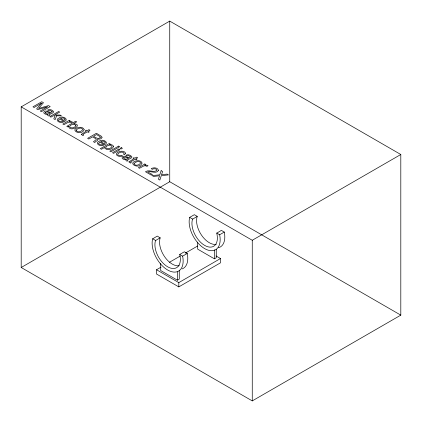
<?xml version="1.0" encoding="UTF-8"?>
<svg xmlns="http://www.w3.org/2000/svg" width="422" height="422" viewBox="0 0 422 422"><rect width="100%" height="100%" fill="white"/><g stroke="black" fill="none" stroke-linecap="round" stroke-linejoin="round"><path stroke-width="0.63" d="M179.229 265.728A17.998 10.392 60 0 1 164.548 256.629A17.998 10.392 60 0 1 160.16 237.908L157.306 236.083L152.643 238.836A21.939 12.665 60 0 0 167.26 269.779A21.939 12.665 60 0 0 182.8 257.077L182.626 256.149L179.719 254.461L184.356 251.781L187.262 253.469L187.442 254.397A21.939 12.665 60 0 1 182.061 268.951M189.684 217.377L189.663 217.446A21.939 12.665 60 0 0 204.285 248.394A21.939 12.665 60 0 0 219.82 235.692L219.646 234.759L216.739 233.071A17.998 10.392 60 0 1 204.681 245.414A17.998 10.392 60 0 1 192.543 219.197L197.232 216.38L194.326 214.698L189.684 217.377L192.59 219.06M160.212 237.771L155.523 240.587A17.998 10.392 60 0 0 167.661 266.799A17.998 10.392 60 0 0 179.725 254.498L179.719 254.461M197.232 216.38L197.185 216.518A17.998 10.392 60 0 0 201.574 235.239A17.998 10.392 60 0 0 216.249 244.343M21.195 106.861L169.739 21.1L400.805 154.505L400.805 315.139L252.261 400.9L21.195 267.495L21.195 106.861L252.261 240.266L400.805 154.505M21.195 267.495L169.739 181.734L400.805 315.139M216.75 233.108L221.381 230.391L224.288 232.079L224.462 233.013A21.939 12.665 60 0 1 218.443 247.767M216.043 255.959L220.5 258.533L220.5 262.822L178.812 286.886L156.53 274.026L156.53 269.737L161.04 267.137M169.486 262.257L180.194 256.08M185.263 253.153L197.654 245.994M182.626 256.149L187.262 253.469M219.646 234.759L224.288 232.079M160.708 263.47L160.708 270.544L177.414 280.192L179.271 279.116L179.271 270.117M197.702 242.096L197.702 249.165L214.413 258.813L216.27 257.742L216.27 249.386M156.53 269.737L178.812 282.603L220.5 258.533M152.664 238.762L155.57 240.45M252.261 240.266L252.261 400.9M214.413 249.813L214.413 258.813M178.812 282.603L178.812 286.886M177.414 271.831L177.414 280.192M169.739 21.1L169.739 181.734M125.534 153.239L124.537 154.758L123.493 154.151L124.042 153.334L123.889 152.906C122.09 151.266 119.025 152.363 117.754 154.135A1.867 1.076 0 0 0 118.007 154.995L119.843 155.634L121.51 155.296L122.554 155.903L121.135 156.356A3.107 1.793 0 0 1 119.152 156.388C110.812 153.972 123.609 148.154 125.534 153.239M81.293 134.37L82.849 135.594L83.698 135.103L82.949 134.618L83.171 134.228L87.354 131.817L88.377 132.408L89.253 131.896L88.23 131.305L90.018 130.277L88.931 129.649L87.143 130.678L86.278 130.176L85.397 130.688L86.262 131.189L81.293 134.37M128.942 161.879L130.504 163.108L131.353 162.618L130.604 162.132L130.825 161.742L135.008 159.326L136.026 159.917L136.907 159.41L135.884 158.82L137.672 157.786L136.586 157.158L134.797 158.192L133.927 157.691L133.051 158.197L133.916 158.698L128.942 161.879M58.558 120.075C58.753 121.684 61.106 121.858 62.361 121.446L63.416 122.058C60.156 123.936 53.726 119.932 59.518 117.722C62.303 115.433 69.735 119.146 64.355 121.62L59.666 118.909L58.558 120.075M98.727 143.269C98.917 144.873 101.269 145.047 102.525 144.635L103.585 145.247C100.32 147.125 93.89 143.121 99.682 140.911C102.467 138.622 109.899 142.335 104.524 144.809L99.829 142.098L98.727 143.269M52.085 111.598L52.054 111.951C49.691 113.666 46.62 109.298 44.099 111.735C42.575 113.75 46.504 114.689 47.944 114.462L47.538 114.916L47.955 115.607L48.804 115.976L49.596 115.512C47.28 114.431 53.457 113.597 53.61 111.92L53.552 111.603C52.291 109.794 49.532 108.934 47.554 110.079L48.556 110.659L50.376 110.453L52.085 111.598M130.377 156.794L130.345 157.153C127.982 158.867 124.912 154.494 122.391 156.937C120.861 158.952 124.796 159.891 126.236 159.664L125.83 160.112L126.247 160.808L127.096 161.172L127.887 160.713C125.571 159.632 131.748 158.799 131.901 157.121L131.843 156.805C130.583 154.995 127.824 154.135 125.846 155.28L126.848 155.86L128.668 155.655L130.377 156.794M76.203 130.171L76.166 130.493C77.521 132.909 81.689 131.696 82.717 129.57L82.374 128.863L81.409 128.293A2.073 1.197 0 0 0 79.726 128.14L77.463 128.926L76.203 130.171M134.075 163.583L134.032 163.9C135.388 166.321 139.555 165.107 140.584 162.976L140.246 162.27L139.276 161.705A2.073 1.197 0 0 0 137.593 161.547L135.33 162.338L134.075 163.583M102.034 137.261L101.612 138.216L100.193 139.028L97.656 139.16L97.635 140.299L95.266 141.913L94.913 142.562L93.452 141.718L96.216 139.65L96.19 139.133L95.282 138.427L92.576 136.86L88.805 139.033L87.618 138.347L96.401 133.278L101.312 136.195L102.034 137.261M75.918 125.545C75.09 127.687 71.186 128.937 69.651 126.806L69.63 126.415C70.701 124.416 74.625 123.266 75.918 125.545M68.628 126.442C69.804 132.941 84.068 124.353 73.491 123.693L76.677 121.852L75.633 121.251L66.813 126.342L67.81 126.911L68.628 126.442M84.152 129.691C81.193 136.87 67.836 129.116 79.726 127.291A3.74 2.157 0 0 1 82.169 127.666L83.429 128.378L84.152 129.691M142.019 163.103C139.065 170.282 125.703 162.523 137.593 160.698A3.74 2.157 0 0 1 140.035 161.072L141.296 161.79L142.019 163.103M45.27 112.416L45.207 112.743C46.304 114.325 48.894 114.204 50.302 113.043L46.995 111.893L45.27 112.416M123.562 157.617L123.498 157.944C124.595 159.527 127.186 159.405 128.594 158.245L125.287 157.095L123.562 157.617M65.004 119.32L64.107 120.486L60.546 118.434C61.897 117.738 64.366 117.627 65.004 119.32M105.168 142.509L104.271 143.675L100.716 141.623C102.061 140.927 104.529 140.816 105.168 142.509M100.362 137.192C98.912 139.904 95.208 137.445 93.568 136.285L96.569 134.555L99.977 136.575L100.362 137.192M158.508 170.272C156.472 174.36 151.034 170.746 147.684 171.854L152.363 174.555L151.345 175.141L145.463 171.749C148.945 169.19 153.386 172.846 156.736 170.572L156.72 169.591L155.597 168.874L153.793 168.737L152.295 169.312L151.203 168.679C153.392 167.249 157.638 167.471 158.508 170.272M113.507 146.687C112.131 149.625 106.898 150.812 104.719 148.106L104.698 147.378L101.428 149.272L100.346 148.649L109.277 143.491L110.327 144.097L109.477 144.588C110.97 144.451 113.381 144.836 113.507 146.687M161.13 170.646L159.796 174.819L152.147 175.605L153.582 176.433L159.627 175.752L158.382 179.208L159.859 180.057L161.273 175.673L168.505 174.903L167.086 174.086L161.499 174.74L162.618 171.506L161.13 170.646M56.59 115.807L55.171 119.616L53.794 118.825L55.029 115.802L53.299 115.76L50.893 117.147L49.859 116.551L58.647 111.477L59.681 112.078L54.58 115.021L60.061 115.042L61.438 115.839L56.59 115.807M105.875 146.909L105.722 147.679C107.293 149.704 110.838 148.549 111.988 146.624L111.978 146.234C110.495 144.203 107.315 145.379 105.875 146.909M41.498 103.168L36.614 108.902L37.79 109.583L47.707 106.75L40.275 111.018L41.403 111.666L50.192 106.597L48.504 105.621L38.571 108.465L43.471 102.72L41.767 101.734L32.985 106.808L34.119 107.462L41.498 103.168M69.255 120.354L62.852 124.052L63.928 124.669L68.364 122.238L70.179 122.18L71.35 122.739L72.484 122.085L71.45 121.589L69.171 121.583L70.279 120.94L69.255 120.354M118.614 146.102L109.825 151.171L110.907 151.793L119.69 146.719L118.614 146.102M118.893 149.045L112.521 152.727L113.613 153.36L119.99 149.678L118.893 149.045M121.304 147.653L120.085 148.359L121.177 148.987L122.401 148.286L121.304 147.653M144.825 163.984L138.421 167.682L139.497 168.299L143.934 165.867L145.748 165.809L146.919 166.373L148.053 165.714L147.02 165.218L144.741 165.213L145.848 164.575L144.825 163.984"/></g></svg>
